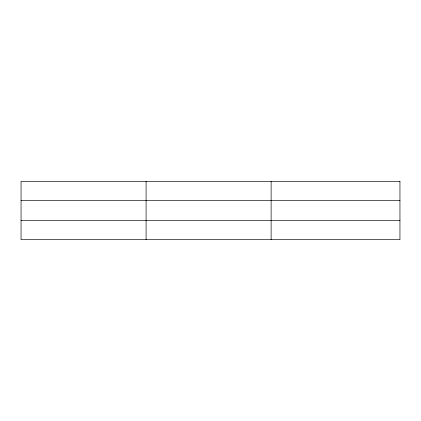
<?xml version="1.0" encoding="UTF-8"?>
<svg xmlns="http://www.w3.org/2000/svg" width="421" height="421" viewBox="0 0 421 421"><rect width="100%" height="100%" fill="white"/><g stroke="black" fill="none" stroke-linecap="round" stroke-linejoin="round"><path stroke-width="0.63" d="M146.087 239.681L146.087 181.319M271.124 239.681L271.124 181.319M21.05 200.58L399.95 200.58M21.05 220.42L399.95 220.42M399.95 181.319L21.05 181.319L21.05 239.681L399.95 239.681L399.95 181.319"/></g></svg>
